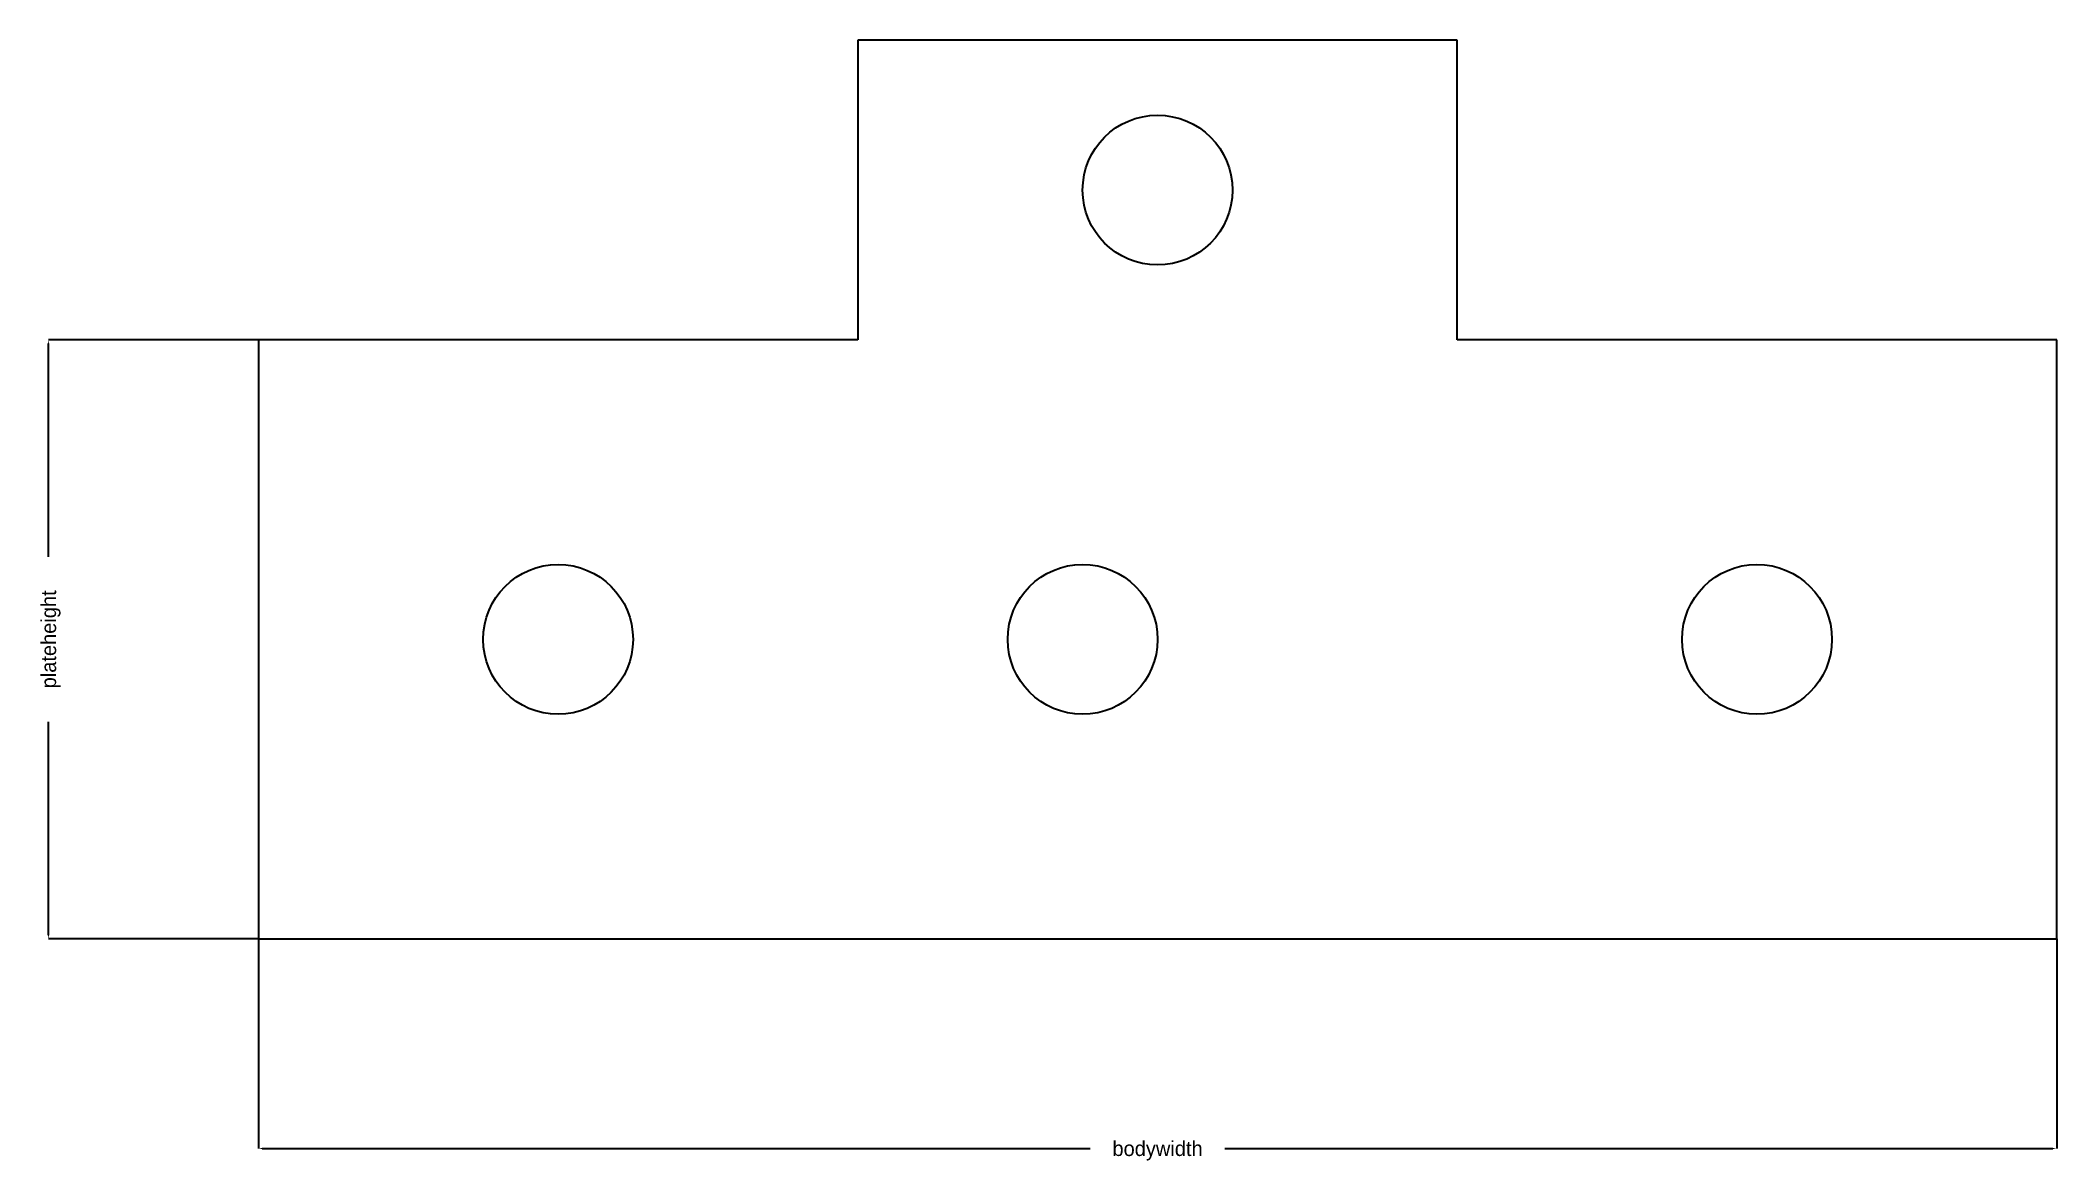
# Model space of a CAD drawing. Extents: x -15 to 120, y -15 to 60.
import ezdxf
from ezdxf.enums import TextEntityAlignment as Align

# ---------------------------------------------------------------- set-up
doc = ezdxf.new("R2010")
doc.units = 0
for name, color, linetype in [('DIM', 3, 'Continuous'), ('HOLES', 1, 'Continuous'), ('OUTLINE', 7, 'Continuous')]:
    doc.layers.add(name, color=color, linetype=linetype)
doc.dimstyles.get("Standard").update_dxf_attribs({"dimtxt": 2.5, "dimasz": 2.5, "dimexe": 1.25, "dimexo": 0.625, "dimtad": 1, "dimcen": 2.5, "dimazin": 3, "dimtfac": 1, "dimtmove": 0, "dimatfit": 3})

# ---------------------------------------------------------------- blocks, each defined once
blk = doc.blocks.new('_CLOSEDFILLED')
at = {"color": 0, "linetype": 'BYBLOCK'}
blk.add_solid([(-1, 0.16), (0, 0), (-1, -0.16)], dxfattribs=at)
blk = doc.blocks.new('*D1')
for p, q in [((0, 0), (0, -14)), ((120, 0), (120, -14)), ((0.25, -14), (55.5, -14)), ((64.5, -14), (119.75, -14))]:
    blk.add_line(p, q)
at = {"layer": 'Defpoints'}
for p in [(0, 0), (120, 0), (0, -14)]:
    blk.add_point(p, dxfattribs=at)
at = {"layer": 'DIM', "xscale": 0.25, "yscale": 0.25, "rotation": 180}
blk.add_blockref('_CLOSEDFILLED', (0, -14), dxfattribs=at)
at = {"layer": 'DIM', "xscale": 0.25, "yscale": 0.25}
blk.add_blockref('_CLOSEDFILLED', (120, -14), dxfattribs=at)
at = {"layer": 'DIM'}
blk.add_text('bodywidth', height=1, dxfattribs=at).set_placement((60, -14), align=Align.MIDDLE_CENTER)
blk = doc.blocks.new('*D2')
for p, q in [((0, 40), (-14, 40)), ((-14, 25.5), (-14, 39.75)), ((-14, 0.25), (-14, 14.5)), ((0, 0), (-14, 0))]:
    blk.add_line(p, q)
at = {"layer": 'Defpoints'}
for p in [(0, 40), (-14, 0), (0, 0)]:
    blk.add_point(p, dxfattribs=at)
at = {"layer": 'DIM', "xscale": 0.25, "yscale": 0.25}
for p, rotation in [((-14, 40), 90), ((-14, 0), 270)]:
    blk.add_blockref('_CLOSEDFILLED', p, dxfattribs=dict(at, rotation=rotation))
at = {"layer": 'DIM'}
blk.add_text('plateheight', height=1, rotation=90, dxfattribs=at).set_placement((-14, 20), align=Align.MIDDLE_CENTER)

msp = doc.modelspace()

# ---------------------------------------------------------------- linework, layer by layer
at = {"layer": 'HOLES'}
for centre in [(60, 50), (20, 20), (55, 20), (100, 20)]:
    msp.add_circle(centre, 5, dxfattribs=at)
at = {"layer": 'OUTLINE'}
for p, q in [((80, 60), (40, 60)), ((40, 60), (40, 40)), ((80, 40), (80, 60)), ((40, 40), (0, 40)), ((0, 40), (0, 0)), ((120, 40), (80, 40)), ((120, 0), (120, 40)), ((0, 0), (120, 0))]:
    msp.add_line(p, q, dxfattribs=at)

# ---------------------------------------------------------------- dimensions: what is measured, and where the dimension line sits
at = {"layer": 'DIM'}
dim = msp.add_linear_dim(base=(-14, 0), p1=(0, 0), p2=(0, 40), angle=90, text='plateheight', dimstyle='Standard', dxfattribs=at)
dim.commit()
dim.dimension.update_dxf_attribs({"geometry": '*D2', "text_midpoint": (-14, 20)})
dim = msp.add_linear_dim(base=(0, -14), p1=(0, 0), p2=(120, 0), text='bodywidth', dimstyle='Standard', dxfattribs=at)
dim.commit()
dim.dimension.update_dxf_attribs({"geometry": '*D1', "text_midpoint": (60, -14)})

doc.saveas('drawing.dxf')
